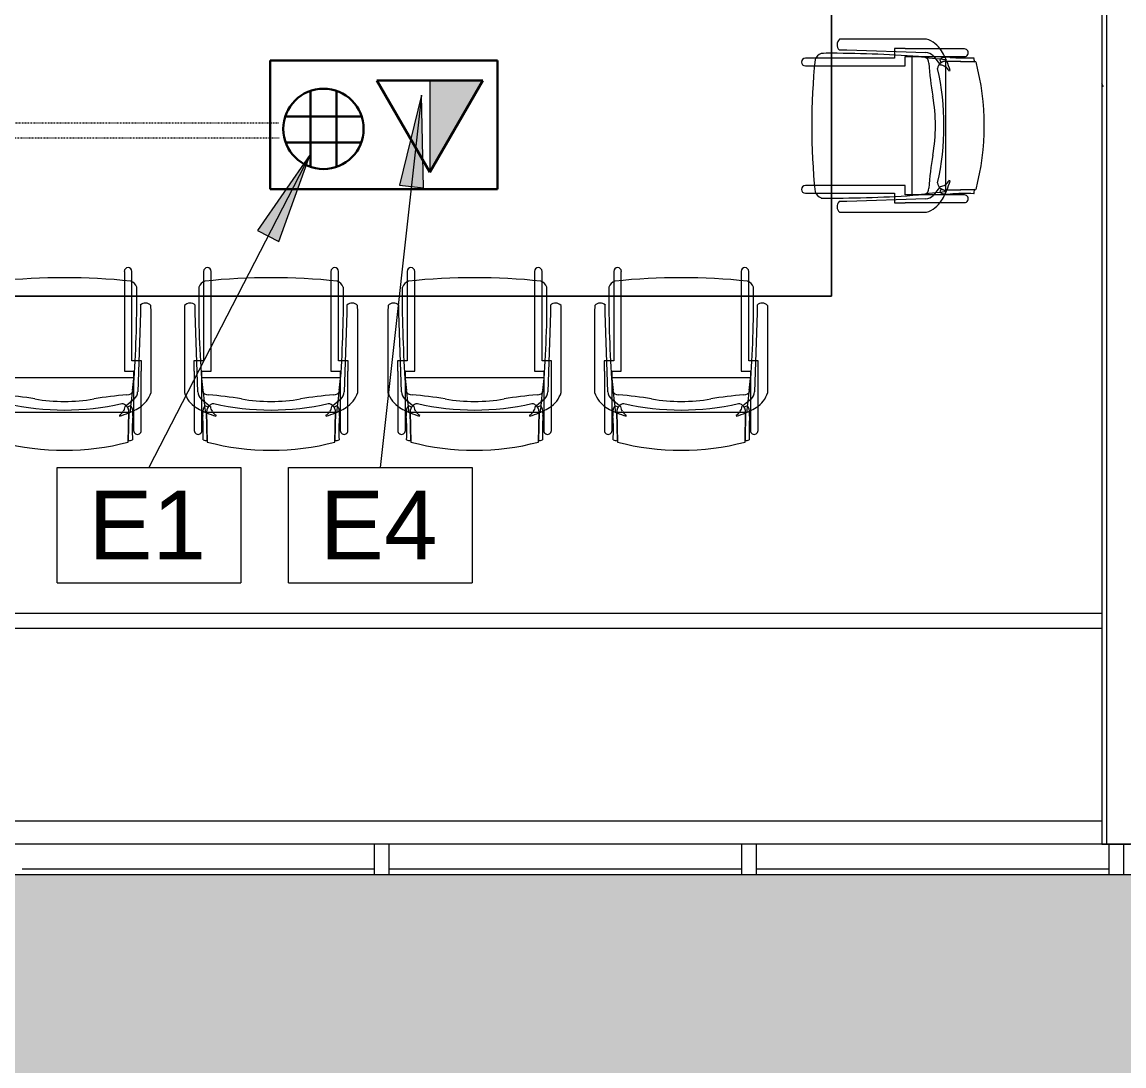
# Model space of a CAD drawing. Header units: inches. Extents: x 240 to 2120, y -1901 to 112.
# Drawn here: x 355.9 to 499.9, y -535.4 to -399 of the extents above; entities that cross this region are included whole.
import ezdxf

# ---------------------------------------------------------------- set-up
doc = ezdxf.new("R2010")
doc.units = ezdxf.units.IN
doc.header["$MEASUREMENT"] = 0
doc.linetypes.add('Dash 1_16_', pattern=[0.125, 0.0625, -0.0625])
for name, color, linetype, lineweight in [('8th floor - 800-805 background_dwg', 8, 'Continuous', 9), ('A-ANNO-KEYN', 231, 'Continuous', 9), ('A-ANNO-NOTE', 131, 'Continuous', 13), ('A-DETL', 90, 'Continuous', 9), ('A-DETL-GENF', 92, 'Continuous', 9), ('A-WALL', 113, 'Continuous', 13), ('A-Wall-Bldg', 7, 'Continuous', 9), ('A-WALL-PATT', 111, 'Continuous', 13), ('I-FURN', 30, 'Continuous', 9), ('I-WALL', 2, 'Continuous', 13)]:
    doc.layers.add(name, color=color, linetype=linetype, lineweight=lineweight)
doc.styles.add('Arial', font='arial.ttf', dxfattribs={"height": 9})

# ---------------------------------------------------------------- blocks, each defined once
blk = doc.blocks.new('30 x 60 table1 - 30 x 60 table-5425510-FIRST FLOOR POWER _ SIGNAL')
at = {"layer": 'I-FURN'}
for p, q in [((-6628.89, 877.92), (-6670.68, 877.92)), ((-6670.68, 877.92), (-6670.68, 758.68)), ((-6670.68, 758.68), (-6670.68, 877.92)), ((-6670.68, 877.92), (-6628.89, 877.92)), ((-6628.89, 758.68), (-6628.89, 877.92)), ((-6628.89, 877.92), (-6628.89, 758.68)), ((-6670.68, 758.68), (-6628.89, 758.68)), ((-6628.89, 758.68), (-6670.68, 758.68))]:
    blk.add_line(p, q, dxfattribs=at)
blk = doc.blocks.new('F-Haworth_Chair_X99-Seminar - X99 Seminar Chair with Glides-V21-FIRST FLOOR POWER _ SIGNAL')
at = {"layer": 'I-FURN'}
for p, q in [((-8.34, 11.52), (-8.42, 7.57)), ((-8.42, 7.57), (-8.34, 11.37)), ((8.42, 7.57), (8.34, 11.52)), ((8.34, 11.37), (8.42, 7.57)), ((-10.04, 10.02), (-10.04, 6.81)), ((-9.04, 7.4), (-9.04, 10.02)), ((9.04, 10.02), (9.04, 7.4)), ((10.04, 6.81), (10.04, 10.02)), ((-9.04, 5.99), (-9.04, 7.4)), ((-8.62, 7.42), (-8.68, 6.87)), ((-8.6, 7.6), (-8.62, 7.43)), ((-8.49, 7.6), (-8.56, 7.6)), ((-7.65, 7.6), (-8.4, 7.6)), ((7.65, 7.6), (-7.65, 7.6)), ((-7.18, 7.99), (-7.21, 8.13)), ((7.21, 8.13), (7.18, 7.99)), ((8.4, 7.6), (7.65, 7.6)), ((8.56, 7.6), (8.49, 7.6)), ((8.62, 7.43), (8.6, 7.6)), ((8.68, 6.87), (8.62, 7.42)), ((9.04, 7.4), (9.04, 5.99)), ((-10.04, 6.81), (-10.04, 5)), ((-9.13, 5.92), (-8.07, 6.77)), ((-9.04, 3.62), (-9.04, 5.99)), ((-8.75, 6.22), (-8.88, 4.99)), ((-8.68, 6.87), (-8.75, 6.22)), ((-8.61, 6.81), (-8.23, 6.95)), ((-8.03, 6.81), (-7.95, 6.87)), ((7.95, 6.87), (8.03, 6.81)), ((8.07, 6.77), (9.13, 5.92)), ((8.23, 6.95), (8.61, 6.81)), ((8.75, 6.22), (8.68, 6.87)), ((8.88, 4.99), (8.75, 6.22)), ((9.04, 5.99), (9.04, 3.62)), ((10.04, 5), (10.04, 6.81)), ((-11.32, 5.06), (-11.32, -5.48)), ((-10.04, 4.99), (-10.04, 2.27)), ((-9.92, -5.36), (-9.57, 4.97)), ((-8.9, 4.8), (-9.07, 3.2)), ((-8.88, 4.99), (-8.89, 4.91)), ((8.89, 4.91), (8.88, 4.99)), ((9.07, 3.2), (8.9, 4.8)), ((9.57, 4.97), (9.92, -5.36)), ((10.04, 2.27), (10.04, 4.99)), ((11.32, -5.48), (11.32, 5.06)), ((-9.07, 3.2), (-9.07, 3.12)), ((-9.07, 3.12), (9.07, 3.12)), ((-9.04, 3.43), (-9.04, 3.62)), ((-9.04, 3.12), (-9.04, 3.43)), ((-9.04, 2.27), (-9.04, 3.12)), ((9.04, 3.62), (9.04, 3.43)), ((9.04, 3.43), (9.04, 3.12)), ((9.04, 3.12), (9.04, 2.27)), ((9.07, 3.12), (9.07, 3.2)), ((-10.04, 2.27), (-10.07, 2.27)), ((-10.07, 2.27), (-10.07, 0.89)), ((-7.83, 2.27), (-9.04, 2.27)), ((-7.83, -7.56), (-7.83, 2.27)), ((9.04, 2.27), (7.83, 2.27)), ((7.83, 2.27), (7.83, -7.56)), ((10.07, 2.27), (10.04, 2.27)), ((10.07, 0.89), (10.07, 2.27)), ((-10.07, 0.89), (-9.71, 0.89)), ((-9.71, 0.89), (-9.2, 0.89)), ((-9.2, 0.89), (-8.82, 0.89)), ((-8.82, 0.89), (-8.82, -7.56)), ((8.82, 0.89), (9.2, 0.89)), ((8.82, -7.56), (8.82, 0.89)), ((9.2, 0.89), (9.71, 0.89)), ((9.71, 0.89), (10.07, 0.89)), ((-11.32, -5.48), (-11.3, -6.32)), ((-9.92, -6.36), (-9.92, -5.36)), ((9.92, -5.36), (9.92, -6.36)), ((11.3, -6.32), (11.32, -5.48)), ((-8.82, -7.56), (-8.82, -9.44)), ((-7.83, -9.57), (-7.83, -7.56)), ((7.83, -7.56), (7.83, -9.57)), ((8.82, -9.44), (8.82, -7.56)), ((-8.82, -9.44), (-8.82, -10.78)), ((-7.83, -10.78), (-7.83, -9.57)), ((7.83, -9.57), (7.83, -10.78)), ((8.82, -10.78), (8.82, -9.44))]:
    blk.add_line(p, q, dxfattribs=at)
for centre, radius, start, end in [((0, -20.29), 32.89, 75.3075, 104.696), ((-9.54, 10.02), 0.498, 360, 180), ((-36.06, 10.03), 27.2, 355.9857, 2.5118), ((0, -20.73), 33.17, 104.5766, 105.5522), ((0, -20.73), 33.17, 74.4478, 75.4234), ((36.06, 10.03), 27.2, 177.4882, 184.0143), ((9.54, 10.02), 0.498, 360, 180), ((-4.71, -1.15), 9.61, 116.0036, 121.9522), ((-5.2, 7.86), 3.74, 175.9857, 189.9064), ((-4.71, -1.15), 9.61, 113.5094, 116.0036), ((-8.28, 7.33), 0.613, 189.9064, 237.4573), ((-4.71, -1.15), 9.61, 112.927, 113.3607), ((-4.71, -1.15), 9.61, 105.0666, 112.7369), ((-7.37, 7.55), 1.05, 178.8214, 214.7998), ((-7.37, 7.55), 1.05, 178.8214, 264.0446), ((-6.55, 6.76), 1.38, 147.5752, 174.9122), ((-6.55, 6.76), 1.38, 117.0503, 145.9813), ((0, -26.49), 33.83, 77.2285, 102.7715), ((6.55, 6.76), 1.38, 34.0187, 62.9497), ((4.71, -1.15), 9.61, 67.2631, 74.9334), ((7.37, 7.55), 1.05, 275.9554, 1.1786), ((6.55, 6.76), 1.38, 5.0878, 32.4248), ((7.37, 7.55), 1.05, 325.2002, 1.1786), ((4.71, -1.15), 9.61, 66.6393, 67.073), ((4.71, -1.15), 9.61, 63.9964, 66.4906), ((8.28, 7.33), 0.613, 302.5427, 350.0936), ((5.2, 7.86), 3.74, 350.0936, 4.0143), ((4.71, -1.15), 9.61, 58.0478, 63.9964), ((-7.87, 3.92), 3.63, 121.9522, 161.8211), ((-8.18, 4.9), 1.39, 132.8922, 177.1987), ((-11.32, 48.08), 42.84, 274.2301, 280.0233), ((0, -15.97), 22.19, 79.9767, 100.0233), ((11.32, 48.08), 42.84, 259.9767, 265.7699), ((8.18, 4.9), 1.39, 2.8013, 47.1078), ((7.87, 3.92), 3.63, 18.1789, 58.0478), ((144.06, -7.32), 153.52, 175.4787, 180.087), ((-8.24, 4.59), 0.763, 84.2338, 165.7662), ((8.24, 4.59), 0.763, 14.2338, 95.7662), ((-144.06, -7.32), 153.52, 359.913, 4.5213), ((-10.58, -5.68), 0.956, 221.8901, 314.1099), ((10.58, -5.68), 0.956, 225.8901, 318.1099), ((144.06, -7.32), 153.52, 180.087, 180.5251), ((-144.06, -7.32), 153.52, 359.4749, 359.913), ((-8.21, -8.28), 1.31, 200.0433, 249.9567), ((0, 75.01), 84.96, 264.1475, 275.8525), ((8.21, -8.28), 1.31, 290.0433, 339.9567), ((-8.32, -10.78), 0.495, 180, 360), ((8.32, -10.78), 0.495, 180, 360)]:
    blk.add_arc(centre, radius, start, end, dxfattribs=at)
blk = doc.blocks.new('F-Haworth_Chair_X99-Seminar - X99 Seminar Chair with Glides-V22-FIRST FLOOR POWER _ SIGNAL')
at = {"layer": 'I-FURN'}
for p, q in [((-8.34, 11.52), (-8.42, 7.57)), ((-8.42, 7.57), (-8.34, 11.37)), ((8.42, 7.57), (8.34, 11.52)), ((8.34, 11.37), (8.42, 7.57)), ((-10.04, 10.02), (-10.04, 6.81)), ((-9.04, 7.4), (-9.04, 10.02)), ((9.04, 10.02), (9.04, 7.4)), ((10.04, 6.81), (10.04, 10.02)), ((-9.04, 5.99), (-9.04, 7.4)), ((-8.62, 7.42), (-8.68, 6.87)), ((-8.6, 7.6), (-8.62, 7.43)), ((-8.49, 7.6), (-8.56, 7.6)), ((-7.65, 7.6), (-8.4, 7.6)), ((7.65, 7.6), (-7.65, 7.6)), ((-7.18, 7.99), (-7.21, 8.13)), ((7.21, 8.13), (7.18, 7.99)), ((8.4, 7.6), (7.65, 7.6)), ((8.56, 7.6), (8.49, 7.6)), ((8.62, 7.43), (8.6, 7.6)), ((8.68, 6.87), (8.62, 7.42)), ((9.04, 7.4), (9.04, 5.99)), ((-10.04, 6.81), (-10.04, 5)), ((-9.13, 5.92), (-8.07, 6.77)), ((-9.04, 3.62), (-9.04, 5.99)), ((-8.75, 6.22), (-8.88, 4.99)), ((-8.68, 6.87), (-8.75, 6.22)), ((-8.61, 6.81), (-8.23, 6.95)), ((-8.03, 6.81), (-7.95, 6.87)), ((7.95, 6.87), (8.03, 6.81)), ((8.07, 6.77), (9.13, 5.92)), ((8.23, 6.95), (8.61, 6.81)), ((8.75, 6.22), (8.68, 6.87)), ((8.88, 4.99), (8.75, 6.22)), ((9.04, 5.99), (9.04, 3.62)), ((10.04, 5), (10.04, 6.81)), ((-11.32, 5.06), (-11.32, -5.48)), ((-10.04, 4.99), (-10.04, 2.27)), ((-9.92, -5.36), (-9.57, 4.97)), ((-8.9, 4.8), (-9.07, 3.2)), ((-8.88, 4.99), (-8.89, 4.91)), ((8.89, 4.91), (8.88, 4.99)), ((9.07, 3.2), (8.9, 4.8)), ((9.57, 4.97), (9.92, -5.36)), ((10.04, 2.27), (10.04, 4.99)), ((11.32, -5.48), (11.32, 5.06)), ((-9.07, 3.2), (-9.07, 3.12)), ((-9.07, 3.12), (9.07, 3.12)), ((-9.04, 3.43), (-9.04, 3.62)), ((-9.04, 3.12), (-9.04, 3.43)), ((-9.04, 2.27), (-9.04, 3.12)), ((9.04, 3.62), (9.04, 3.43)), ((9.04, 3.43), (9.04, 3.12)), ((9.04, 3.12), (9.04, 2.27)), ((9.07, 3.12), (9.07, 3.2)), ((-10.04, 2.27), (-10.07, 2.27)), ((-10.07, 2.27), (-10.07, 0.89)), ((-7.83, 2.27), (-9.04, 2.27)), ((-7.83, -7.56), (-7.83, 2.27)), ((9.04, 2.27), (7.83, 2.27)), ((7.83, 2.27), (7.83, -7.56)), ((10.07, 2.27), (10.04, 2.27)), ((10.07, 0.89), (10.07, 2.27)), ((-10.07, 0.89), (-9.71, 0.89)), ((-9.71, 0.89), (-9.2, 0.89)), ((-9.2, 0.89), (-8.82, 0.89)), ((-8.82, 0.89), (-8.82, -7.56)), ((8.82, 0.89), (9.2, 0.89)), ((8.82, -7.56), (8.82, 0.89)), ((9.2, 0.89), (9.71, 0.89)), ((9.71, 0.89), (10.07, 0.89)), ((-11.32, -5.48), (-11.3, -6.32)), ((-9.92, -6.36), (-9.92, -5.36)), ((9.92, -5.36), (9.92, -6.36)), ((11.3, -6.32), (11.32, -5.48)), ((-8.82, -7.56), (-8.82, -9.44)), ((-7.83, -9.57), (-7.83, -7.56)), ((7.83, -7.56), (7.83, -9.57)), ((8.82, -9.44), (8.82, -7.56)), ((-8.82, -9.44), (-8.82, -10.78)), ((-7.83, -10.78), (-7.83, -9.57)), ((7.83, -9.57), (7.83, -10.78)), ((8.82, -10.78), (8.82, -9.44))]:
    blk.add_line(p, q, dxfattribs=at)
for centre, radius, start, end in [((0, -20.29), 32.89, 75.3075, 104.696), ((-9.54, 10.02), 0.498, 360, 180), ((-36.06, 10.03), 27.2, 355.9857, 2.5118), ((0, -20.73), 33.17, 104.5766, 105.5522), ((0, -20.73), 33.17, 74.4478, 75.4234), ((36.06, 10.03), 27.2, 177.4882, 184.0143), ((9.54, 10.02), 0.498, 360, 180), ((-4.71, -1.15), 9.61, 116.0036, 121.9522), ((-5.2, 7.86), 3.74, 175.9857, 189.9064), ((-4.71, -1.15), 9.61, 113.5094, 116.0036), ((-8.28, 7.33), 0.613, 189.9064, 237.4573), ((-4.71, -1.15), 9.61, 112.927, 113.3607), ((-4.71, -1.15), 9.61, 105.0666, 112.7369), ((-7.37, 7.55), 1.05, 178.8214, 214.7998), ((-7.37, 7.55), 1.05, 178.8214, 264.0446), ((-6.55, 6.76), 1.38, 147.5752, 174.9122), ((-6.55, 6.76), 1.38, 117.0503, 145.9813), ((0, -26.49), 33.83, 77.2285, 102.7715), ((6.55, 6.76), 1.38, 34.0187, 62.9497), ((4.71, -1.15), 9.61, 67.2631, 74.9334), ((7.37, 7.55), 1.05, 275.9554, 1.1786), ((6.55, 6.76), 1.38, 5.0878, 32.4248), ((7.37, 7.55), 1.05, 325.2002, 1.1786), ((4.71, -1.15), 9.61, 66.6393, 67.073), ((4.71, -1.15), 9.61, 63.9964, 66.4906), ((8.28, 7.33), 0.613, 302.5427, 350.0936), ((5.2, 7.86), 3.74, 350.0936, 4.0143), ((4.71, -1.15), 9.61, 58.0478, 63.9964), ((-7.87, 3.92), 3.63, 121.9522, 161.8211), ((-8.18, 4.9), 1.39, 132.8922, 177.1987), ((-11.32, 48.08), 42.84, 274.2301, 280.0233), ((0, -15.97), 22.19, 79.9767, 100.0233), ((11.32, 48.08), 42.84, 259.9767, 265.7699), ((8.18, 4.9), 1.39, 2.8013, 47.1078), ((7.87, 3.92), 3.63, 18.1789, 58.0478), ((144.06, -7.32), 153.52, 175.4787, 180.087), ((-8.24, 4.59), 0.763, 84.2338, 165.7662), ((8.24, 4.59), 0.763, 14.2338, 95.7662), ((-144.06, -7.32), 153.52, 359.913, 4.5213), ((-10.58, -5.68), 0.956, 221.8901, 314.1099), ((10.58, -5.68), 0.956, 225.8901, 318.1099), ((144.06, -7.32), 153.52, 180.087, 180.5251), ((-144.06, -7.32), 153.52, 359.4749, 359.913), ((-8.21, -8.28), 1.31, 200.0433, 249.9567), ((0, 75.01), 84.96, 264.1475, 275.8525), ((8.21, -8.28), 1.31, 290.0433, 339.9567), ((-8.32, -10.78), 0.495, 180, 360), ((8.32, -10.78), 0.495, 180, 360)]:
    blk.add_arc(centre, radius, start, end, dxfattribs=at)
blk = doc.blocks.new('F-Haworth_Chair_X99-Seminar - X99 Seminar Chair with Glides-V23-FIRST FLOOR POWER _ SIGNAL')
at = {"layer": 'I-FURN'}
for p, q in [((-8.34, 11.52), (-8.42, 7.57)), ((-8.42, 7.57), (-8.34, 11.37)), ((8.42, 7.57), (8.34, 11.52)), ((8.34, 11.37), (8.42, 7.57)), ((-10.04, 10.02), (-10.04, 6.81)), ((-9.04, 7.4), (-9.04, 10.02)), ((9.04, 10.02), (9.04, 7.4)), ((10.04, 6.81), (10.04, 10.02)), ((-9.04, 5.99), (-9.04, 7.4)), ((-8.62, 7.42), (-8.68, 6.87)), ((-8.6, 7.6), (-8.62, 7.43)), ((-8.49, 7.6), (-8.56, 7.6)), ((-7.65, 7.6), (-8.4, 7.6)), ((7.65, 7.6), (-7.65, 7.6)), ((-7.18, 7.99), (-7.21, 8.13)), ((7.21, 8.13), (7.18, 7.99)), ((8.4, 7.6), (7.65, 7.6)), ((8.56, 7.6), (8.49, 7.6)), ((8.62, 7.43), (8.6, 7.6)), ((8.68, 6.87), (8.62, 7.42)), ((9.04, 7.4), (9.04, 5.99)), ((-10.04, 6.81), (-10.04, 5)), ((-9.13, 5.92), (-8.07, 6.77)), ((-9.04, 3.62), (-9.04, 5.99)), ((-8.75, 6.22), (-8.88, 4.99)), ((-8.68, 6.87), (-8.75, 6.22)), ((-8.61, 6.81), (-8.23, 6.95)), ((-8.03, 6.81), (-7.95, 6.87)), ((7.95, 6.87), (8.03, 6.81)), ((8.07, 6.77), (9.13, 5.92)), ((8.23, 6.95), (8.61, 6.81)), ((8.75, 6.22), (8.68, 6.87)), ((8.88, 4.99), (8.75, 6.22)), ((9.04, 5.99), (9.04, 3.62)), ((10.04, 5), (10.04, 6.81)), ((-11.32, 5.06), (-11.32, -5.48)), ((-10.04, 4.99), (-10.04, 2.27)), ((-9.92, -5.36), (-9.57, 4.97)), ((-8.9, 4.8), (-9.07, 3.2)), ((-8.88, 4.99), (-8.89, 4.91)), ((8.89, 4.91), (8.88, 4.99)), ((9.07, 3.2), (8.9, 4.8)), ((9.57, 4.97), (9.92, -5.36)), ((10.04, 2.27), (10.04, 4.99)), ((11.32, -5.48), (11.32, 5.06)), ((-9.07, 3.2), (-9.07, 3.12)), ((-9.07, 3.12), (9.07, 3.12)), ((-9.04, 3.43), (-9.04, 3.62)), ((-9.04, 3.12), (-9.04, 3.43)), ((-9.04, 2.27), (-9.04, 3.12)), ((9.04, 3.62), (9.04, 3.43)), ((9.04, 3.43), (9.04, 3.12)), ((9.04, 3.12), (9.04, 2.27)), ((9.07, 3.12), (9.07, 3.2)), ((-10.04, 2.27), (-10.07, 2.27)), ((-10.07, 2.27), (-10.07, 0.89)), ((-7.83, 2.27), (-9.04, 2.27)), ((-7.83, -7.56), (-7.83, 2.27)), ((9.04, 2.27), (7.83, 2.27)), ((7.83, 2.27), (7.83, -7.56)), ((10.07, 2.27), (10.04, 2.27)), ((10.07, 0.89), (10.07, 2.27)), ((-10.07, 0.89), (-9.71, 0.89)), ((-9.71, 0.89), (-9.2, 0.89)), ((-9.2, 0.89), (-8.82, 0.89)), ((-8.82, 0.89), (-8.82, -7.56)), ((8.82, 0.89), (9.2, 0.89)), ((8.82, -7.56), (8.82, 0.89)), ((9.2, 0.89), (9.71, 0.89)), ((9.71, 0.89), (10.07, 0.89)), ((-11.32, -5.48), (-11.3, -6.32)), ((-9.92, -6.36), (-9.92, -5.36)), ((9.92, -5.36), (9.92, -6.36)), ((11.3, -6.32), (11.32, -5.48)), ((-8.82, -7.56), (-8.82, -9.44)), ((-7.83, -9.57), (-7.83, -7.56)), ((7.83, -7.56), (7.83, -9.57)), ((8.82, -9.44), (8.82, -7.56)), ((-8.82, -9.44), (-8.82, -10.78)), ((-7.83, -10.78), (-7.83, -9.57)), ((7.83, -9.57), (7.83, -10.78)), ((8.82, -10.78), (8.82, -9.44))]:
    blk.add_line(p, q, dxfattribs=at)
for centre, radius, start, end in [((0, -20.29), 32.89, 75.3075, 104.696), ((-9.54, 10.02), 0.498, 360, 180), ((-36.06, 10.03), 27.2, 355.9857, 2.5118), ((0, -20.73), 33.17, 104.5766, 105.5522), ((0, -20.73), 33.17, 74.4478, 75.4234), ((36.06, 10.03), 27.2, 177.4882, 184.0143), ((9.54, 10.02), 0.498, 360, 180), ((-4.71, -1.15), 9.61, 116.0036, 121.9522), ((-5.2, 7.86), 3.74, 175.9857, 189.9064), ((-4.71, -1.15), 9.61, 113.5094, 116.0036), ((-8.28, 7.33), 0.613, 189.9064, 237.4573), ((-4.71, -1.15), 9.61, 112.927, 113.3607), ((-4.71, -1.15), 9.61, 105.0666, 112.7369), ((-7.37, 7.55), 1.05, 178.8214, 214.7998), ((-7.37, 7.55), 1.05, 178.8214, 264.0446), ((-6.55, 6.76), 1.38, 147.5752, 174.9122), ((-6.55, 6.76), 1.38, 117.0503, 145.9813), ((0, -26.49), 33.83, 77.2285, 102.7715), ((6.55, 6.76), 1.38, 34.0187, 62.9497), ((4.71, -1.15), 9.61, 67.2631, 74.9334), ((7.37, 7.55), 1.05, 275.9554, 1.1786), ((6.55, 6.76), 1.38, 5.0878, 32.4248), ((7.37, 7.55), 1.05, 325.2002, 1.1786), ((4.71, -1.15), 9.61, 66.6393, 67.073), ((4.71, -1.15), 9.61, 63.9964, 66.4906), ((8.28, 7.33), 0.613, 302.5427, 350.0936), ((5.2, 7.86), 3.74, 350.0936, 4.0143), ((4.71, -1.15), 9.61, 58.0478, 63.9964), ((-7.87, 3.92), 3.63, 121.9522, 161.8211), ((-8.18, 4.9), 1.39, 132.8922, 177.1987), ((-11.32, 48.08), 42.84, 274.2301, 280.0233), ((0, -15.97), 22.19, 79.9767, 100.0233), ((11.32, 48.08), 42.84, 259.9767, 265.7699), ((8.18, 4.9), 1.39, 2.8013, 47.1078), ((7.87, 3.92), 3.63, 18.1789, 58.0478), ((144.06, -7.32), 153.52, 175.4787, 180.087), ((-8.24, 4.59), 0.763, 84.2338, 165.7662), ((8.24, 4.59), 0.763, 14.2338, 95.7662), ((-144.06, -7.32), 153.52, 359.913, 4.5213), ((-10.58, -5.68), 0.956, 221.8901, 314.1099), ((10.58, -5.68), 0.956, 225.8901, 318.1099), ((144.06, -7.32), 153.52, 180.087, 180.5251), ((-144.06, -7.32), 153.52, 359.4749, 359.913), ((-8.21, -8.28), 1.31, 200.0433, 249.9567), ((0, 75.01), 84.96, 264.1475, 275.8525), ((8.21, -8.28), 1.31, 290.0433, 339.9567), ((-8.32, -10.78), 0.495, 180, 360), ((8.32, -10.78), 0.495, 180, 360)]:
    blk.add_arc(centre, radius, start, end, dxfattribs=at)
blk = doc.blocks.new('F-Haworth_Chair_X99-Seminar - X99 Seminar Chair with Glides-V24-FIRST FLOOR POWER _ SIGNAL')
at = {"layer": 'I-FURN'}
for p, q in [((-8.34, 11.52), (-8.42, 7.57)), ((-8.42, 7.57), (-8.34, 11.37)), ((8.42, 7.57), (8.34, 11.52)), ((8.34, 11.37), (8.42, 7.57)), ((-10.04, 10.02), (-10.04, 6.81)), ((-9.04, 7.4), (-9.04, 10.02)), ((9.04, 10.02), (9.04, 7.4)), ((10.04, 6.81), (10.04, 10.02)), ((-9.04, 5.99), (-9.04, 7.4)), ((-8.62, 7.42), (-8.68, 6.87)), ((-8.6, 7.6), (-8.62, 7.43)), ((-8.49, 7.6), (-8.56, 7.6)), ((-7.65, 7.6), (-8.4, 7.6)), ((7.65, 7.6), (-7.65, 7.6)), ((-7.18, 7.99), (-7.21, 8.13)), ((7.21, 8.13), (7.18, 7.99)), ((8.4, 7.6), (7.65, 7.6)), ((8.56, 7.6), (8.49, 7.6)), ((8.62, 7.43), (8.6, 7.6)), ((8.68, 6.87), (8.62, 7.42)), ((9.04, 7.4), (9.04, 5.99)), ((-10.04, 6.81), (-10.04, 5)), ((-9.13, 5.92), (-8.07, 6.77)), ((-9.04, 3.62), (-9.04, 5.99)), ((-8.75, 6.22), (-8.88, 4.99)), ((-8.68, 6.87), (-8.75, 6.22)), ((-8.61, 6.81), (-8.23, 6.95)), ((-8.03, 6.81), (-7.95, 6.87)), ((7.95, 6.87), (8.03, 6.81)), ((8.07, 6.77), (9.13, 5.92)), ((8.23, 6.95), (8.61, 6.81)), ((8.75, 6.22), (8.68, 6.87)), ((8.88, 4.99), (8.75, 6.22)), ((9.04, 5.99), (9.04, 3.62)), ((10.04, 5), (10.04, 6.81)), ((-11.32, 5.06), (-11.32, -5.48)), ((-10.04, 4.99), (-10.04, 2.27)), ((-9.92, -5.36), (-9.57, 4.97)), ((-8.9, 4.8), (-9.07, 3.2)), ((-8.88, 4.99), (-8.89, 4.91)), ((8.89, 4.91), (8.88, 4.99)), ((9.07, 3.2), (8.9, 4.8)), ((9.57, 4.97), (9.92, -5.36)), ((10.04, 2.27), (10.04, 4.99)), ((11.32, -5.48), (11.32, 5.06)), ((-9.07, 3.2), (-9.07, 3.12)), ((-9.07, 3.12), (9.07, 3.12)), ((-9.04, 3.43), (-9.04, 3.62)), ((-9.04, 3.12), (-9.04, 3.43)), ((-9.04, 2.27), (-9.04, 3.12)), ((9.04, 3.62), (9.04, 3.43)), ((9.04, 3.43), (9.04, 3.12)), ((9.04, 3.12), (9.04, 2.27)), ((9.07, 3.12), (9.07, 3.2)), ((-10.04, 2.27), (-10.07, 2.27)), ((-10.07, 2.27), (-10.07, 0.89)), ((-7.83, 2.27), (-9.04, 2.27)), ((-7.83, -7.36), (-7.83, 2.27)), ((9.04, 2.27), (7.83, 2.27)), ((7.83, 2.27), (7.83, -7.36)), ((10.07, 2.27), (10.04, 2.27)), ((10.07, 0.89), (10.07, 2.27)), ((-10.07, 0.89), (-9.71, 0.89)), ((-9.71, 0.89), (-9.2, 0.89)), ((-9.2, 0.89), (-8.82, 0.89)), ((-8.82, 0.89), (-8.82, -7.36)), ((8.82, 0.89), (9.2, 0.89)), ((8.82, -7.36), (8.82, 0.89)), ((9.2, 0.89), (9.71, 0.89)), ((9.71, 0.89), (10.07, 0.89)), ((-11.32, -5.48), (-11.3, -6.32)), ((-9.92, -6.36), (-9.92, -5.36)), ((9.92, -5.36), (9.92, -6.36)), ((11.3, -6.32), (11.32, -5.48)), ((-8.82, -7.36), (-8.82, -9.44)), ((-7.83, -9.57), (-7.83, -7.36)), ((7.83, -7.36), (7.83, -9.57)), ((8.82, -9.44), (8.82, -7.36)), ((-8.82, -9.44), (-8.82, -10.78)), ((-7.83, -10.78), (-7.83, -9.57)), ((7.83, -9.57), (7.83, -10.78)), ((8.82, -10.78), (8.82, -9.44))]:
    blk.add_line(p, q, dxfattribs=at)
for centre, radius, start, end in [((0, -20.29), 32.89, 75.3075, 104.696), ((-9.54, 10.02), 0.498, 360, 180), ((-36.06, 10.03), 27.2, 355.9857, 2.5118), ((0, -20.73), 33.17, 104.5766, 105.5522), ((0, -20.73), 33.17, 74.4478, 75.4234), ((36.06, 10.03), 27.2, 177.4882, 184.0143), ((9.54, 10.02), 0.498, 360, 180), ((-4.71, -1.15), 9.61, 116.0036, 121.9522), ((-5.2, 7.86), 3.74, 175.9857, 189.9064), ((-4.71, -1.15), 9.61, 113.5094, 116.0036), ((-8.28, 7.33), 0.613, 189.9064, 237.4573), ((-4.71, -1.15), 9.61, 112.927, 113.3607), ((-4.71, -1.15), 9.61, 105.0666, 112.7369), ((-7.37, 7.55), 1.05, 178.8214, 214.7998), ((-7.37, 7.55), 1.05, 178.8214, 264.0446), ((-6.55, 6.76), 1.38, 147.5752, 174.9122), ((-6.55, 6.76), 1.38, 117.0503, 145.9813), ((0, -26.49), 33.83, 77.2285, 102.7715), ((6.55, 6.76), 1.38, 34.0187, 62.9497), ((4.71, -1.15), 9.61, 67.2631, 74.9334), ((7.37, 7.55), 1.05, 275.9554, 1.1786), ((6.55, 6.76), 1.38, 5.0878, 32.4248), ((7.37, 7.55), 1.05, 325.2002, 1.1786), ((4.71, -1.15), 9.61, 66.6393, 67.073), ((4.71, -1.15), 9.61, 63.9964, 66.4906), ((8.28, 7.33), 0.613, 302.5427, 350.0936), ((5.2, 7.86), 3.74, 350.0936, 4.0143), ((4.71, -1.15), 9.61, 58.0478, 63.9964), ((-7.87, 3.92), 3.63, 121.9522, 161.8211), ((-8.18, 4.9), 1.39, 132.8922, 177.1987), ((-11.32, 48.08), 42.84, 274.2301, 280.0233), ((0, -15.97), 22.19, 79.9767, 100.0233), ((11.32, 48.08), 42.84, 259.9767, 265.7699), ((8.18, 4.9), 1.39, 2.8013, 47.1078), ((7.87, 3.92), 3.63, 18.1789, 58.0478), ((144.06, -7.32), 153.52, 175.4787, 180.0155), ((-8.24, 4.59), 0.763, 84.2338, 165.7662), ((8.24, 4.59), 0.763, 14.2338, 95.7662), ((-144.06, -7.32), 153.52, 359.9845, 4.5213), ((-10.58, -5.68), 0.956, 221.8901, 314.1099), ((10.58, -5.68), 0.956, 225.8901, 318.1099), ((144.06, -7.32), 153.52, 180.0155, 180.5251), ((-144.06, -7.32), 153.52, 359.4749, 359.9845), ((-8.21, -8.28), 1.31, 200.0433, 249.9567), ((0, 75.01), 84.96, 264.1475, 275.8525), ((8.21, -8.28), 1.31, 290.0433, 339.9567), ((-8.32, -10.78), 0.495, 180, 360), ((8.32, -10.78), 0.495, 180, 360)]:
    blk.add_arc(centre, radius, start, end, dxfattribs=at)
blk = doc.blocks.new('8th floor - 800-805 background_dwg-4807125-FIRST FLOOR POWER _ SIGNAL')
at = {"layer": 'A-Wall-Bldg'}
for p, q in [((929.56, 92.36), (929.56, -515.74)), ((925.59, -171.24), (925.59, -515.74)), ((928.82, -257.42), (928.82, -303.42)), ((922.51, -446.67), (922.51, -258.33)), ((928.82, -305.42), (928.82, -351.42)), ((928.82, -353.42), (928.82, -399.42))]:
    blk.add_line(p, q, dxfattribs=at)
at = {"layer": 'A-Wall-Bldg', "flags": 128}
for points in [[(925.56, -257.42), (929.52, -257.42), (929.52, -255.43), (925.56, -255.43)], [(925.56, -303.43), (925.56, -305.42), (929.52, -305.42), (929.52, -303.43), (925.56, -303.43)], [(925.56, -351.43), (925.56, -353.42), (929.53, -353.42), (929.53, -351.43), (925.56, -351.43)]]:
    blk.add_lwpolyline(points, dxfattribs=at)
blk = doc.blocks.new('Keynote Tag - Keynote Number - Boxed-135510-FIRST FLOOR POWER _ SIGNAL')
at = {"layer": 'A-ANNO-KEYN'}
for p, q in [((-0.125, -0.0792), (-0.125, 0.0781)), ((-0.125, 0.0781), (0.125, 0.0781)), ((0.125, 0.0781), (0.125, -0.0792)), ((-0.125, -0.0792), (0.125, -0.0792))]:
    blk.add_line(p, q, dxfattribs=at)

msp = doc.modelspace()

# ---------------------------------------------------------------- hatches: boundary and pattern name
at = {"layer": 'A-ANNO-KEYN'}
for points in [[(408.15, -408.52), (405.26, -420.27), (408.4, -420.62)], [(393.61, -416.25), (386.71, -426.19), (389.52, -427.64)]]:
    msp.add_hatch(color=256, dxfattribs=at).paths.add_polyline_path(points, flags=0)
at = {"layer": 'A-ANNO-NOTE', "lineweight": 9}
msp.add_hatch(color=256, dxfattribs=at).paths.add_polyline_path([(409.25, -418.58), (416.17, -406.58), (409.25, -406.58)], flags=0)
at = {"layer": 'A-DETL-GENF'}
h = msp.add_hatch(color=254, dxfattribs=at)
h.paths.add_polyline_path([(768.71, -1901.45), (848.14, -1901.45), (893.48, -1789.26), (903.31, -1793.24), (859.57, -1901.45), (2110.78, -1901.45), (2110.78, -176.86), (2008.52, -429.97), (1892.39, -383.05), (1892.39, -747.55), (1888.89, -747.53), (1888.89, -489.42), (1881.89, -489.42), (1881.89, -485.92), (1888.89, -485.92), (1888.89, -381.64), (1871.3, -374.53), (1913.44, -270.22), (1928.64, -276.36), (1927.33, -279.61), (1915.37, -274.78), (1875.85, -372.6), (2006.58, -425.41), (2068.3, -272.67), (1992.86, -242.19), (1970.67, -297.12), (1964.41, -294.59), (1965.72, -291.35), (1968.74, -292.56), (1989.62, -240.88), (1981.97, -237.79), (1983.28, -234.55), (2069.61, -269.42), (2110.78, -167.52), (2110.78, 42.18), (1940.83, 110.88), (1553.94, 110.88), (1494.21, -36.95), (1610.28, -83.84), (1608.97, -87.09), (1480.15, -35.04), (1481.46, -31.8), (1490.97, -35.64), (1550.16, 110.88), (1346.5, 110.88), (1315.87, 35.15), (1393.31, 3.82), (1393.43, 4.11), (1413.83, -4.13), (1413.75, -4.44), (1444.38, -16.81), (1443.06, -20.06), (1412.41, -7.67), (1405.5, -24.75), (1385.1, -16.51), (1392, 0.57), (1294.39, 40.06), (1295.7, 43.3), (1312.62, 36.46), (1342.72, 110.88), (1145.86, 110.88), (1150.94, 108.82), (1148.52, 102.84), (1258.62, 58.3), (1257.31, 55.06), (1147.2, 99.6), (1139.52, 80.6), (1115.51, 90.32), (1123.83, 110.88), (631.53, 110.88), (624.73, 94.03), (792.9, 26), (797.01, 36.17), (959.52, -29.48), (958.26, -32.61), (992.67, -46.53), (992.63, -46.63), (994.78, -47.5), (992.9, -52.14), (941.31, -31.15), (849.57, 5.96), (814.09, -81.84), (958.72, -140.67), (994.81, -155.26), (1030.39, -67.29), (1026.24, -65.61), (1028.12, -60.98), (1029.71, -61.62), (1029.75, -61.53), (1058.18, -73.03), (1058.18, -73.13), (1059, -73.46), (1057.13, -78.1), (1037.81, -70.29), (1002.22, -158.26), (1015.08, -163.45), (1018.42, -155.21), (1038.81, -163.45), (1030.57, -183.85), (1010.17, -175.6), (1010.93, -173.71), (998.08, -168.51), (976.49, -221.88), (1215.66, -318.63), (1265.23, -195.93), (1222.67, -178.72), (1234.4, -149.74), (1090.72, -91.66), (1092.59, -87.03), (1095.23, -88.1), (1095.26, -88.03), (1285.7, -165.08), (1283.82, -169.72), (1280.66, -168.44), (1244.39, -258.21), (1281.37, -273.17), (1285.43, -263.13), (1305.83, -271.37), (1298.33, -289.91), (1307.84, -293.76), (1347.55, -195.48), (1317.23, -183.22), (1319.1, -178.59), (1352.67, -192.15), (1350.81, -196.83), (1494.45, -254.87), (1496.31, -250.28), (1637.87, -307.47), (1637.86, -1157.84), (1596.49, -1157.84), (1596.49, -1238.44), (1393.68, -1238.48), (1390.34, -1246.85), (1390.34, -1238.44), (1388.86, -1238.44), (1388.86, -855.25), (1285.16, -925.18), (1265.15, -975.36), (1229.33, -960.88), (1199.86, -980.75), (1179.39, -995), (1206.13, -1033.42), (1190.34, -1072.48), (1093.05, -928.2), (1092.62, -927.66), (1092.08, -927.23), (1091.46, -926.93), (1090.79, -926.79), (1090.1, -926.8), (1089.43, -926.97), (1088.82, -927.28), (1040.99, -959.53), (1028.72, -950.31), (1016.73, -940.73), (1005.04, -930.78), (993.65, -920.48), (982.58, -909.85), (971.84, -898.88), (960.67, -886.71), (951.38, -876), (941.31, -863.63), (932.34, -851.92), (923.37, -839.46), (914.79, -826.73), (906.6, -813.75), (898.8, -800.52), (891.41, -787.07), (884.43, -773.4), (877.86, -759.52), (871.72, -745.45), (866.01, -731.2), (860.73, -716.79), (855.89, -702.22), (851.5, -687.51), (847.55, -672.68), (895.3, -640.47), (895.87, -640), (896.35, -639.3), (896.59, -638.72), (896.69, -637.99), (896.59, -637.19), (896.31, -636.49), (811.28, -510.38), (305.2, -510.38), (305.2, -339.24), (300.95, -339.24), (300.95, -335.74), (343.64, -335.74), (357.87, -300.53), (351.67, -298.02), (362.17, -272.03), (368.37, -274.53), (394.33, -210.29), (355.22, -194.49), (356.53, -191.24), (362.31, -193.57), (381.76, -145.42), (375.99, -143.08), (377.3, -139.84), (416.41, -155.63), (461.67, -43.6), (434.32, -32.55), (437.22, -25.37), (440.47, -26.68), (438.87, -30.62), (552.11, -76.36), (596.87, 34.43), (483.64, 80.18), (475.59, 60.26), (481.6, 57.83), (472.61, 35.57), (466.6, 38), (455.45, 10.41), (452.21, 11.72), (463.35, 39.31), (450.36, 44.57), (459.35, 66.82), (472.35, 61.57), (481.71, 84.74), (598.18, 37.68), (627.76, 110.88), (239.63, 110.88), (239.63, -1901.45), (699.56, -1901.45)], flags=0)
h.paths.add_polyline_path([(2042.78, -1867.18), (1791.78, -1867.14), (1791.78, -1754.78), (1749.79, -1754.77), (1749.79, -1772.24), (1727.79, -1772.24), (1727.79, -1754.77), (1697.8, -1754.77), (1697.85, -1292.15), (1701.85, -1294.47), (1713.86, -1294.47), (1713.86, -1292.15), (1734.76, -1292.74), (1734.76, -1303.1), (1734.84, -1302.52), (1734.84, -1318.53), (1701.85, -1318.49), (1701.85, -1414.52), (1805.83, -1414.53), (1805.83, -1318.54), (1776.85, -1318.53), (1776.85, -1302.53), (1838.84, -1302.53), (1838.84, -1314.53), (1838.84, -1314.54), (1838.84, -1318.54), (1809.84, -1318.54), (1809.84, -1414.54), (1913.83, -1414.55), (1913.84, -1318.55), (1880.85, -1318.55), (1880.85, -1302.54), (1942.84, -1302.55), (1942.84, -1314.55), (1942.84, -1314.56), (1942.84, -1318.55), (1984.84, -1318.55), (1984.85, -1302.55), (2016.85, -1302.55), (2016.85, -1292.19), (2020.86, -1292.19), (2020.86, -1287.79), (2037.86, -1287.8), (2037.86, -1292.2), (2041.86, -1292.2), (2041.83, -1516.2), (2024.82, -1516.21), (2024.82, -1451.2), (1895.83, -1451.19), (1895.82, -1455.33), (1890.83, -1455.33), (1890.83, -1428.02), (1713.83, -1428.02), (1713.82, -1454.52), (1701.82, -1454.52), (1701.82, -1571.24), (1890.81, -1571.25), (1890.83, -1494.33), (1895.83, -1494.33), (1895.83, -1511.19), (1939.54, -1511.2), (1939.54, -1516.19), (1895.82, -1516.19), (1895.82, -1564.19), (1983.82, -1564.19), (1983.82, -1516.2), (1978.54, -1516.19), (1978.54, -1511.2), (1988.82, -1511.2), (1988.81, -1655.26), (1978.24, -1655.26), (1978.24, -1650.26), (1983.81, -1650.25), (1983.81, -1610.67), (1964.48, -1610.67), (1964.48, -1590.14), (1923.81, -1590.15), (1923.81, -1650.25), (1939.24, -1650.26), (1939.24, -1655.26), (1923.81, -1655.27), (1923.8, -1671.22), (1918.81, -1671.22), (1918.81, -1595.25), (1701.8, -1595.25), (1701.8, -1715.23), (1724.02, -1715.23), (1724.02, -1742.37), (1887.8, -1742.37), (1887.8, -1715.25), (1918.8, -1715.25), (1918.81, -1710.22), (1923.8, -1710.22), (1923.8, -1715.25), (2024.8, -1715.26), (2024.81, -1650.26), (2042.81, -1650.26), (2042.78, -1820.31), (2037.8, -1820.31), (2037.78, -1720.27), (1985.8, -1720.27), (1985.8, -1761.17), (2015.78, -1761.17), (2015.79, -1750.26), (2037.79, -1750.26), (2037.78, -1772.26), (2015.78, -1772.26), (2015.78, -1766.17), (1837.78, -1766.16), (1837.79, -1862.15), (2037.78, -1862.15), (2037.8, -1859.32), (2042.78, -1859.31), (2042.78, -1862.18)], flags=0)
h.paths.add_polyline_path([(1832.78, -1862.15), (1832.79, -1862.14), (1832.79, -1754.79), (1796.79, -1754.78), (1796.79, -1862.14)], flags=0)
h.paths.add_polyline_path([(1749.78, -1855.24), (1727.78, -1855.24), (1727.79, -1833.24), (1749.79, -1833.24)], flags=0)
h.paths.add_polyline_path([(1203.49, -1816.96), (1180.75, -1816.96), (1180.75, -1787.96), (1203.5, -1787.96), (1203.49, -1816.96)], flags=0)
h.paths.add_polyline_path([(1434.17, -1800.49), (1411.58, -1767.17), (1435.8, -1750.77), (1458.38, -1784.08), (1434.17, -1800.49)], flags=0)
h.paths.add_polyline_path([(1975.79, -1761.17), (1975.79, -1720.26), (1895.8, -1720.26), (1895.8, -1761.17), (1923.8, -1761.17)], flags=0)
h.paths.add_polyline_path([(1720.02, -1745.23), (1720.02, -1721.23), (1701.79, -1721.23), (1701.8, -1745.23), (1703.47, -1745.23)], flags=0)
h.paths.add_polyline_path([(2029.8, -1715.26), (2037.81, -1715.26), (2037.78, -1655.26), (2029.81, -1655.26), (2029.8, -1715.26)], flags=0)
h.paths.add_polyline_path([(1983.81, -1605.67), (1983.82, -1605.67), (1983.82, -1569.2), (1968.48, -1569.2), (1968.48, -1605.67), (1983.81, -1605.67)], flags=0)
h.paths.add_polyline_path([(1895.82, -1590.25), (1918.81, -1590.25), (1918.81, -1569.19), (1895.82, -1569.19), (1895.81, -1576.26), (1701.81, -1576.24), (1701.81, -1590.25), (1895.82, -1590.25)], flags=0)
h.paths.add_polyline_path([(1923.82, -1585.14), (1964.48, -1585.13), (1964.48, -1569.2), (1923.82, -1569.2), (1923.81, -1585.14)], flags=0)
h.paths.add_polyline_path([(1234.53, -1515.77), (1222.19, -1497.55), (1240.4, -1485.21), (1252.74, -1503.43)], flags=0)
h.paths.add_polyline_path([(2037.83, -1511.2), (2037.83, -1463.16), (2029.83, -1463.16), (2029.83, -1511.2)], flags=0)
h.paths.add_polyline_path([(1461.83, -1461.61), (1439.83, -1461.61), (1439.83, -1439.61), (1461.83, -1439.61)], flags=0)
h.paths.add_polyline_path([(2037.84, -1447.2), (2037.84, -1411.21), (2013.84, -1411.2), (2013.84, -1447.2), (2031.26, -1447.2)], flags=0)
h.paths.add_polyline_path([(2009.83, -1447.2), (2009.84, -1407.2), (2037.84, -1407.2), (2037.84, -1323.57), (1937.84, -1323.55), (1937.84, -1318.56), (1925.84, -1318.56), (1925.84, -1334.55), (1917.83, -1334.55), (1917.83, -1413.15), (1927.29, -1413.15), (1927.29, -1428.02), (1895.84, -1428.02), (1895.84, -1447.19), (2001.61, -1447.2)], flags=0)
h.paths.add_polyline_path([(1713.83, -1427.99), (1711.83, -1426.53), (1711.86, -1426.55)], flags=0)
h.paths.add_polyline_path([(1909.83, -1423.67), (1909.83, -1418.55), (1713.83, -1418.52), (1713.83, -1423.64), (1909.83, -1423.67)], flags=0)
h.paths.add_polyline_path([(2024.85, -1318.56), (2024.85, -1318.56), (2024.85, -1318.56)], flags=0)
h.paths.add_polyline_path([(1718.84, -1314.52), (1718.84, -1305.52), (1701.85, -1305.52), (1701.85, -1306.52), (1717.85, -1306.52), (1717.85, -1314.52)], flags=0)
h.paths.add_polyline_path([(1701.85, -1294.47), (1697.85, -1292.15), (1701.85, -1292.15)], flags=0)
h.paths.add_polyline_path([(1140.13, -1276.52), (1119.74, -1268.28), (1127.98, -1247.88), (1148.38, -1256.13)], flags=0)
h.paths.add_polyline_path([(1990.87, -1272.6), (1990.87, -1164.58), (2024.87, -1164.57), (2024.87, -1160.57), (2036.88, -1160.56), (2036.88, -1055.57), (2040.88, -1055.57), (2040.86, -1185.92), (2037.87, -1185.92), (2037.87, -1190.32), (2020.87, -1190.32), (2020.87, -1185.92), (2016.87, -1185.92), (2016.87, -1175.55), (1990.87, -1175.55)], flags=0)
h.paths.add_polyline_path([(1717.94, -1183.83), (1701.86, -1183.66), (1701.86, -1179.65), (1697.86, -1179.65), (1697.88, -1097.48), (1697.9, -985.53), (1702.89, -985.53), (1702.9, -1041.52), (1717.88, -1041.53), (1717.88, -1051.53), (1905.88, -1051.55), (1905.88, -1041.55), (1925.88, -1041.56), (1925.88, -1055.55), (1809.88, -1055.54), (1809.88, -1160.53), (1838.87, -1160.54), (1838.86, -1175.53), (1776.86, -1175.53), (1776.87, -1160.53), (1805.87, -1160.53), (1805.87, -1055.54), (1701.87, -1055.53), (1701.87, -1160.52), (1734.87, -1160.52), (1734.83, -1164.51), (1734.86, -1164.52), (1734.82, -1175.52), (1734.06, -1183.45), (1718.1, -1183.56)], flags=0)
h.paths.add_polyline_path([(1880.86, -1175.54), (1880.87, -1160.55), (1948.87, -1160.57), (1948.86, -1164.55), (1948.86, -1164.57), (1948.86, -1175.54)], flags=0)
h.paths.add_polyline_path([(1713.87, -1172.53), (1713.87, -1172.52), (1701.87, -1172.52)], flags=0)
h.paths.add_polyline_path([(2016.87, -1164.58), (1990.87, -1164.57), (1990.87, -1160.57), (2024.87, -1160.57), (2024.87, -1164.58)], flags=0)
h.paths.add_polyline_path([(1921.87, -1160.55), (1909.87, -1160.55), (1909.88, -1055.55), (1913.87, -1055.56), (1913.87, -1142.55), (1917.87, -1142.55), (1917.87, -1055.55), (1921.87, -1055.56), (1921.87, -1160.55)], flags=0)
h.paths.add_polyline_path([(2020.88, -1055.57), (2020.88, -1043.57), (2040.88, -1043.57), (2040.87, -1055.57), (2020.88, -1055.57)], flags=0)
h.paths.add_polyline_path([(1697.9, -898.37), (1697.92, -747.53), (1698.23, -747.53), (1698.23, -470.21), (1701.73, -470.21), (1701.73, -485.92), (1841.89, -485.96), (1841.89, -489.42), (1701.73, -489.42), (1701.73, -747.53), (2036.93, -747.57), (2036.93, -747.57), (2040.93, -747.57), (2040.93, -752.53), (1728.92, -752.53), (1728.9, -856.87), (1702.9, -856.88), (1702.9, -898.37)], flags=0)
h.paths.add_polyline_path([(2037.9, -889.57), (2015.9, -889.57), (2015.9, -867.56), (2037.9, -867.57)], flags=0)
h.paths.add_polyline_path([(1702.9, -889.53), (1702.9, -867.53), (1749.9, -867.53), (1749.9, -889.53), (1702.9, -889.52)], flags=0)
h.paths.add_polyline_path([(1724.45, -851.87), (1724.45, -752.53), (1702.9, -752.53), (1702.9, -851.87), (1703.51, -851.87)], flags=0)
h.paths.add_polyline_path([(713.83, -737.92), (688.79, -727.81), (695.59, -710.99), (720.62, -721.11), (713.97, -737.56)], flags=0)
h.paths.add_polyline_path([(473.33, -647.04), (451.84, -638.35), (460.83, -616.1), (482.32, -624.78), (474.65, -643.75)], flags=0)
h.paths.add_polyline_path([(1727.98, -601.81), (1727.98, -579.53), (1749.94, -579.53), (1749.98, -601.81)], flags=0)
h.paths.add_polyline_path([(2037.94, -601.56), (2015.94, -601.56), (2015.94, -579.56), (2037.94, -579.56)], flags=0)
h.paths.add_polyline_path([(1698.23, -430.21), (1698.23, -265.39), (1114.16, -29.41), (1115.47, -26.16), (1601.7, -222.61), (1623.43, -168.83), (1632.93, -172.67), (1631.62, -175.92), (1625.36, -173.39), (1604.94, -223.92), (1643.89, -239.65), (1664.3, -189.12), (1657.58, -186.41), (1658.89, -183.16), (1704.64, -201.65), (1703.33, -204.89), (1667.55, -190.43), (1647.13, -240.97), (1726.79, -273.15), (1747.21, -222.62), (1740.42, -219.88), (1741.73, -216.63), (1748.52, -219.37), (1753.92, -206.01), (1796.89, -223.37), (1795.58, -226.62), (1755.86, -210.57), (1728.95, -277.16), (1728.95, -289.53), (1751.97, -289.53), (1751.97, -322.54), (1827.01, -352.86), (1866.45, -255.25), (1828.92, -240.09), (1830.23, -236.84), (1871.01, -253.32), (1828.95, -357.42), (1725.45, -315.6), (1725.45, -276.38), (1701.73, -266.8), (1701.73, -430.21)], flags=0)
h.paths.add_polyline_path([(1207.25, -339.45), (1214.16, -322.33), (967.57, -222.58), (990.66, -165.51), (987.76, -164.34), (967.88, -213.52), (918.73, -193.66), (908.59, -218.78), (1182.19, -329.32)], flags=0)
h.paths.add_polyline_path([(242.95, -339.24), (242.95, -335.74), (260.95, -335.74), (260.95, -339.24)], flags=0)
h.paths.add_polyline_path([(1749.97, -321.73), (1749.97, -315.53), (1734.61, -315.53), (1736.2, -316.17)], flags=0)
h.paths.add_polyline_path([(2037.97, -313.57), (2015.97, -313.56), (2015.97, -291.56), (2037.97, -291.57), (2037.97, -307.47)], flags=0)
h.paths.add_polyline_path([(1749.97, -291.53), (1749.97, -291.53), (1749.97, -291.53)], flags=0)
h.paths.add_polyline_path([(1277.93, -281.67), (1279.87, -276.88), (1242.89, -261.92), (1240.94, -266.73), (1277.19, -281.37)], flags=0)
h.paths.add_polyline_path([(1944.88, -222.81), (1929.12, -216.44), (1930.43, -213.19), (1935.63, -215.29), (1987.54, -86.83), (1990.78, -88.14), (1938.88, -216.61), (1946.19, -219.56)], flags=0)
h.paths.add_polyline_path([(395.64, -207.04), (399.56, -197.32), (372.21, -186.27), (384.55, -155.73), (411.9, -166.77), (415.05, -158.87), (385.01, -146.73), (365.55, -194.89), (394.33, -206.51)], flags=0)
h.paths.add_polyline_path([(965.12, -207.01), (983.1, -162.51), (938.6, -144.56), (920.63, -189.03), (963.25, -206.26)], flags=0)
h.paths.add_polyline_path([(1892.03, -201.45), (1723.86, -133.48), (1725.16, -130.26), (1802.23, -161.39), (1864.13, -8.18), (1867.37, -9.49), (1805.47, -162.71), (1893.34, -198.21)], flags=0)
h.paths.add_polyline_path([(1266.54, -192.69), (1276.95, -166.94), (1237.64, -151.05), (1227.23, -176.79), (1266.35, -192.61)], flags=0)
h.paths.add_polyline_path([(1012.81, -169.08), (1013.2, -168.1), (1000.35, -162.9), (999.95, -163.88), (1011.41, -168.51)], flags=0)
h.paths.add_polyline_path([(411.15, -168.63), (411.15, -168.63), (410.15, -168.23)], flags=0)
h.paths.add_polyline_path([(992.54, -160.88), (992.93, -159.9), (992.85, -159.86), (992.8, -159.98), (940.86, -138.98), (940.52, -139.83), (990.36, -160)], flags=0)
h.paths.add_polyline_path([(1672.52, -132.67), (1652.12, -124.43), (1652.12, -124.36), (1651.93, -124.29), (1658.82, -107.23), (1646.06, -102.07), (1647.37, -98.83), (1660.13, -103.99), (1660.17, -103.89), (1668.75, -107.36), (1720.61, 21.02), (1710.42, 25.14), (1720.16, 49.25), (1744.26, 39.51), (1734.52, 15.4), (1723.85, 19.68), (1671.99, -108.67), (1680.57, -112.13), (1680.57, -112.2), (1688.07, -115.27), (1686.76, -118.52), (1679.43, -115.56), (1672.57, -132.53)], flags=0)
h.paths.add_polyline_path([(2000.45, -89.89), (1980.05, -81.64), (1988.29, -61.24), (2008.69, -69.49), (2008.39, -70.23)], flags=0)
h.paths.add_polyline_path([(1077.07, -14.42), (1072.05, -12.39), (1073.36, -9.15), (1078.38, -11.18)], flags=0)
h.paths.add_polyline_path([(1146.74, 103.78), (1148.33, 107.72), (1140.52, 110.88), (1129.18, 110.88), (1146.73, 103.78)], flags=0)
at = {"layer": 'A-WALL-PATT', "lineweight": 9}
h = msp.add_hatch(dxfattribs=at)
h.set_pattern_fill('FP_1', color=256, style=0, pattern_type=2)
h.set_pattern_definition([(0, (0, 0), (30.72, 7.68), [1.267, -21.773, 1.267, -21.773, -122.88]), (0, (0, 0), (30.72, 7.68), [-46.08, 1.267, -44.813, 1.267, -21.773, -53.76]), (0, (0, 0), (30.72, 7.68), [-115.2, 1.267, -14.093, 1.267, -37.133]), (120, (11.52, 3.84), (-22.011075, 22.7643), [1.267, -21.773, 1.267, -21.773, -122.88]), (120, (11.52, 3.84), (-22.011075, 22.7643), [-46.08, 1.267, -44.813, 1.267, -21.773, -53.76]), (120, (11.52, 3.84), (-22.011075, 22.7643), [-115.2, 1.267, -14.093, 1.267, -37.133]), (240, (15.36, 19.2), (-8.708925, -30.4443), [1.267, -21.773, 1.267, -21.773, -122.88]), (240, (15.36, 19.2), (-8.708925, -30.4443), [-46.08, 1.267, -44.813, 1.267, -21.773, -53.76]), (240, (15.36, 19.2), (-8.708925, -30.4443), [-115.2, 1.267, -14.093, 1.267, -37.133])])
h.paths.add_polyline_path([(497.67, -506.38), (497.67, -337.74), (497.04, -337.74), (497.04, -506.38)], flags=0)
h.paths.add_polyline_path([(497.67, -337.24), (497.67, -335.62), (497.04, -335.62), (497.04, -337.24)], flags=0)

# ---------------------------------------------------------------- linework, layer by layer
at = {"layer": 'A-ANNO-KEYN'}
for p, q in [((408.15, -408.52), (402.77, -457.15)), ((408.15, -408.52), (405.26, -420.27)), ((408.4, -420.62), (408.15, -408.52)), ((393.61, -416.25), (372.52, -457.15)), ((393.61, -416.25), (386.71, -426.19)), ((389.52, -427.64), (393.61, -416.25)), ((405.26, -420.27), (408.4, -420.62)), ((386.71, -426.19), (389.52, -427.64))]:
    msp.add_line(p, q, dxfattribs=at)
at = {"layer": 'A-ANNO-NOTE', "lineweight": 30}
for p, q in [((388.37, -403.97), (418.08, -403.97)), ((388.37, -420.78), (388.37, -403.97)), ((418.08, -403.97), (418.08, -420.78)), ((402.32, -406.58), (416.17, -406.58)), ((409.25, -418.58), (402.32, -406.58)), ((416.17, -406.58), (409.25, -418.58)), ((393.65, -417.89), (393.65, -407.95)), ((397.03, -417.89), (397.03, -407.95)), ((390.41, -411.31), (400.35, -411.31)), ((390.41, -414.69), (400.35, -414.69)), ((418.08, -420.78), (388.37, -420.78))]:
    msp.add_line(p, q, dxfattribs=at)
at = {"layer": 'A-ANNO-NOTE', "lineweight": 9}
for p, q in [((409.25, -406.58), (409.25, -418.58)), ((409.25, -418.58), (416.17, -406.58)), ((416.17, -406.58), (409.25, -406.58))]:
    msp.add_line(p, q, dxfattribs=at)
at = {"layer": 'A-ANNO-NOTE', "lineweight": 30}
msp.add_circle((395.34, -412.92), 5.25, dxfattribs=at)
at = {"layer": 'A-DETL', "linetype": 'Dash 1_16_', "lineweight": 13}
for p, q in [((316.55, -412.13), (389.55, -412.13)), ((389.55, -414.13), (316.55, -414.13))]:
    msp.add_line(p, q, dxfattribs=at)
at = {"layer": 'A-WALL'}
msp.add_line((497.67, -336.24), (497.67, -506.38), dxfattribs=at)
at = {"layer": 'I-WALL'}
for p, q in [((497.04, -337.74), (497.04, -506.38)), ((497.04, -506.38), (500.79, -506.38))]:
    msp.add_line(p, q, dxfattribs=at)
at = {"layer": 'I-WALL', "lineweight": 9}
for p, q in [((308.7, -476.22), (497.04, -476.22)), ((497.04, -478.22), (308.7, -478.22))]:
    msp.add_line(p, q, dxfattribs=at)

# ---------------------------------------------------------------- block references
at = {"layer": '8th floor - 800-805 background_dwg', "color": 7, "rotation": 270.0000000000001}
msp.add_blockref('8th floor - 800-805 background_dwg-4807125-FIRST FLOOR POWER _ SIGNAL', (755.37, 419.18), dxfattribs=at)
msp.add_blockref('8th floor - 800-805 background_dwg-4807125-FIRST FLOOR POWER _ SIGNAL', (755.37, 419.18), dxfattribs=at)
msp.add_blockref('8th floor - 800-805 background_dwg-4807125-FIRST FLOOR POWER _ SIGNAL', (755.37, 419.18), dxfattribs=at)
msp.add_blockref('8th floor - 800-805 background_dwg-4807125-FIRST FLOOR POWER _ SIGNAL', (755.37, 419.18), dxfattribs=at)
at = {"layer": 'A-ANNO-KEYN', "xscale": 95.99999999999994, "yscale": 95.99999999999994, "zscale": 95.99999999999994}
for p in [(372.52, -464.65), (402.77, -464.65)]:
    msp.add_blockref('Keynote Tag - Keynote Number - Boxed-135510-FIRST FLOOR POWER _ SIGNAL', p, dxfattribs=at)
at = {"layer": 'I-FURN'}
for name, p, rotation in [('30 x 60 table1 - 30 x 60 table-5425510-FIRST FLOOR POWER _ SIGNAL', (-416.19, -7063.65), 270.0000000000005), ('F-Haworth_Chair_X99-Seminar - X99 Seminar Chair with Glides-V24-FIRST FLOOR POWER _ SIGNAL', (469.09, -412.5), 269.9999999999989), ('F-Haworth_Chair_X99-Seminar - X99 Seminar Chair with Glides-V23-FIRST FLOOR POWER _ SIGNAL', (361.49, -442.32), 180), ('F-Haworth_Chair_X99-Seminar - X99 Seminar Chair with Glides-V22-FIRST FLOOR POWER _ SIGNAL', (388.49, -442.32), 180), ('F-Haworth_Chair_X99-Seminar - X99 Seminar Chair with Glides-V21-FIRST FLOOR POWER _ SIGNAL', (415.09, -442.32), 180), ('F-Haworth_Chair_X99-Seminar - X99 Seminar Chair with Glides-V22-FIRST FLOOR POWER _ SIGNAL', (442.09, -442.32), 180)]:
    msp.add_blockref(name, p, dxfattribs=dict(at, rotation=rotation))

# ---------------------------------------------------------------- texts
at = {"layer": 'A-ANNO-KEYN', "char_height": 9, "width": 18.786, "attachment_point": 1, "style": 'Arial'}
for s, insert in [('E1', (364.61, -460.19)), ('E4', (394.86, -460.19))]:
    msp.add_mtext(s, dxfattribs=dict(at, insert=insert))

doc.saveas('drawing.dxf')
